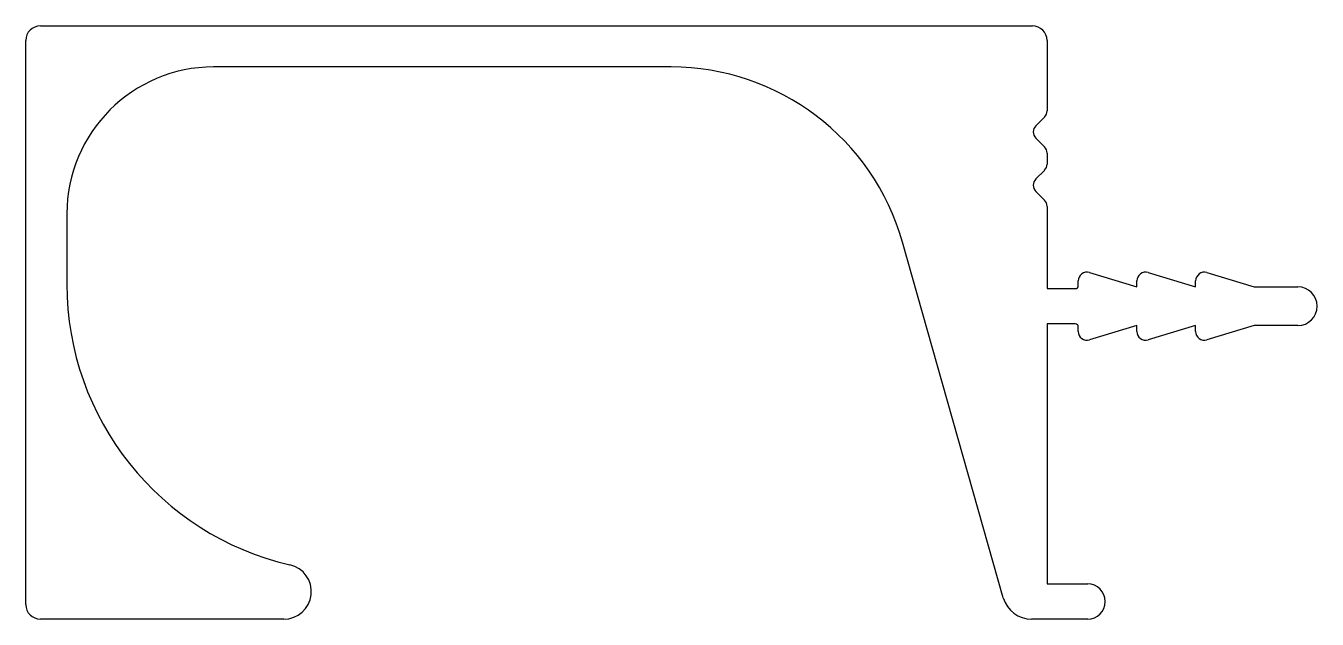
# Model space of a CAD drawing. Extents: x 1944.7 to 1988.7, y 1564.2 to 1584.4.
import ezdxf

# ---------------------------------------------------------------- set-up
doc = ezdxf.new("R2010")
doc.units = 0
doc.layers.get('0').update_dxf_attribs({"linetype": 'CONTINUOUS'})

msp = doc.modelspace()

# ---------------------------------------------------------------- linework, layer by layer
at = {"color": 0, "linetype": 'CONTINUOUS'}
for p, q in [((1945.152, 1584.446), (1978.952, 1584.446)), ((1944.652, 1564.746), (1944.652, 1583.946)), ((1979.452, 1583.946), (1979.452, 1581.553)), ((1966.638, 1583.046), (1951.052, 1583.046)), ((1979.364, 1581.341), (1979.07, 1581.046)), ((1979.07, 1580.622), (1979.364, 1580.327)), ((1979.452, 1580.115), (1979.452, 1579.739)), ((1979.364, 1579.526), (1979.07, 1579.232)), ((1979.07, 1578.808), (1979.364, 1578.513)), ((1946.052, 1578.046), (1946.052, 1575.646)), ((1979.452, 1578.301), (1979.452, 1575.501)), ((1977.962, 1564.973), (1974.527, 1577.083)), ((1980.902, 1576.046), (1982.515, 1575.561)), ((1982.902, 1576.046), (1984.515, 1575.561)), ((1984.902, 1576.046), (1986.515, 1575.561)), ((1979.452, 1575.501), (1980.415, 1575.501)), ((1980.515, 1575.601), (1980.515, 1575.759)), ((1982.515, 1575.561), (1982.515, 1575.759)), ((1984.515, 1575.561), (1984.515, 1575.759)), ((1986.515, 1575.561), (1987.997, 1575.561)), ((1988.657, 1574.901), (1988.657, 1574.901)), ((1980.415, 1574.301), (1979.452, 1574.301)), ((1979.452, 1574.301), (1979.452, 1565.446)), ((1980.515, 1574.043), (1980.515, 1574.201)), ((1982.515, 1574.241), (1980.902, 1573.755)), ((1982.515, 1574.043), (1982.515, 1574.241)), ((1984.515, 1574.241), (1982.902, 1573.755)), ((1984.515, 1574.043), (1984.515, 1574.241)), ((1986.515, 1574.241), (1984.902, 1573.755)), ((1987.997, 1574.241), (1986.515, 1574.241)), ((1979.452, 1565.446), (1980.837, 1565.446)), ((1953.444, 1564.246), (1945.152, 1564.246)), ((1980.837, 1564.246), (1978.924, 1564.246))]:
    msp.add_line(p, q, dxfattribs=at)
for centre, radius, start, end in [((1945.152, 1583.946), 0.5, 90, 180), ((1978.952, 1583.946), 0.5, 0, 90), ((1951.052, 1578.046), 5, 90, 180), ((1966.638, 1574.846), 8.2, 15.8347, 90), ((1979.152, 1581.553), 0.3, 315, 0), ((1979.282, 1580.834), 0.3, 135, 225), ((1979.152, 1580.115), 0.3, 0, 45), ((1979.152, 1579.739), 0.3, 315, 0), ((1979.282, 1579.02), 0.3, 135, 225), ((1979.152, 1578.301), 0.3, 0, 45), ((1980.815, 1575.759), 0.3, 73.2606, 180), ((1982.815, 1575.759), 0.3, 73.2606, 180), ((1984.815, 1575.759), 0.3, 73.2606, 180), ((1955.852, 1575.646), 9.8, 180, 257.0383), ((1980.415, 1575.601), 0.1, 270, 360), ((1987.997, 1574.901), 0.66, 0, 90), ((1987.997, 1574.901), 0.66, 270, 0), ((1980.415, 1574.201), 0.1, 0, 90), ((1980.815, 1574.043), 0.3, 180, 286.7394), ((1982.815, 1574.043), 0.3, 180, 286.7394), ((1984.815, 1574.043), 0.3, 180, 286.7394), ((1953.444, 1565.183), 0.937, 270, 77.0383), ((1980.837, 1564.846), 0.6, 360, 90), ((1978.924, 1565.246), 1, 195.8347, 270), ((1980.837, 1564.846), 0.6, 270, 0), ((1945.152, 1564.746), 0.5, 180, 270)]:
    msp.add_arc(centre, radius, start, end, dxfattribs=at)

doc.saveas('drawing.dxf')
